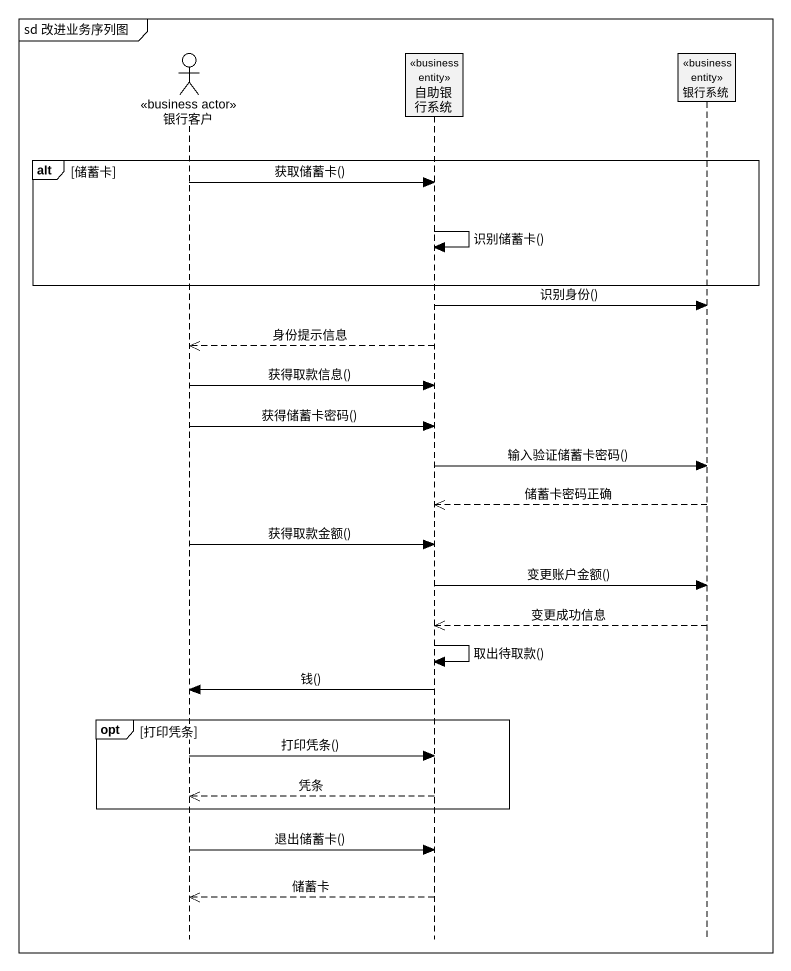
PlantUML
@startuml
mainframe sd 改进业务序列图
hide footbox
actor 银行客户 <<business actor>>
participant 自助银行系统 <<business entity>>
participant 银行系统 <<business entity>>

alt 储蓄卡
  银行客户 -> 自助银行系统 : 获取储蓄卡()
  自助银行系统 -> 自助银行系统 : 识别储蓄卡()
end
自助银行系统 -> 银行系统 : 识别身份()
自助银行系统 -->> 银行客户 : 身份提示信息
银行客户 -> 自助银行系统 : 获得取款信息()
银行客户 -> 自助银行系统 : 获得储蓄卡密码()
自助银行系统 -> 银行系统 : 输入验证储蓄卡密码()
银行系统 -->> 自助银行系统 : 储蓄卡密码正确
银行客户 -> 自助银行系统 : 获得取款金额()
自助银行系统 -> 银行系统 : 变更账户金额()
银行系统 -->> 自助银行系统 : 变更成功信息
自助银行系统 -> 自助银行系统 : 取出待取款()
自助银行系统 -> 银行客户 : 钱()
opt 打印凭条
  银行客户 -> 自助银行系统 : 打印凭条()
  自助银行系统 -->> 银行客户 : 凭条
end
银行客户 -> 自助银行系统 : 退出储蓄卡()
自助银行系统 -->> 银行客户 : 储蓄卡
@enduml
